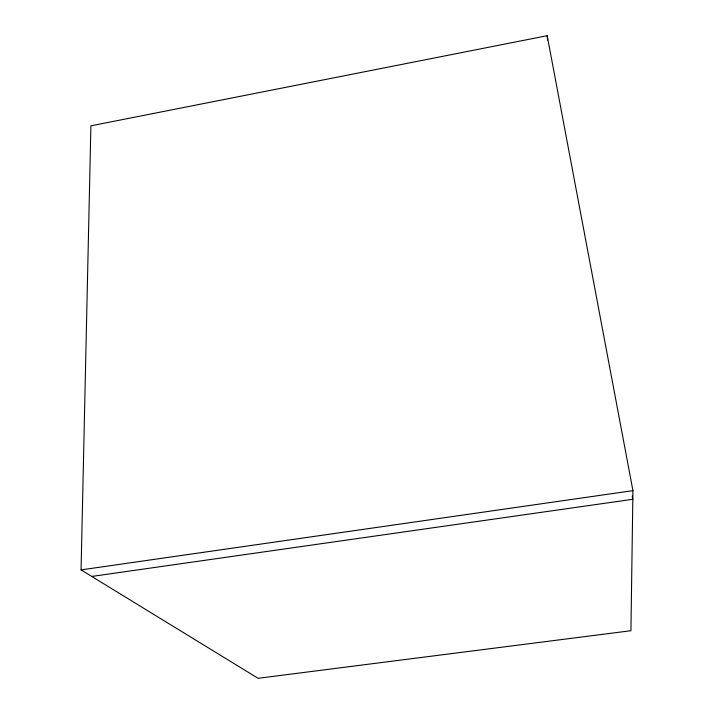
<?xml version="1.0" encoding="UTF-8"?>
<svg xmlns="http://www.w3.org/2000/svg" width="714" height="714" viewBox="0 0 714 714"><rect width="100%" height="100%" fill="white"/><g stroke="black" fill="none" stroke-linecap="round" stroke-linejoin="round"><path stroke-width="1.07" d="M632.943 490.643L630.935 630.721L258.075 678.3L81.057 569.888L90.901 125.825L547.183 35.7L632.943 490.643L81.057 569.888M91.758 576.439L632.818 499.282L632.202 495.998M547.183 35.7L547.576 39.993"/></g></svg>
